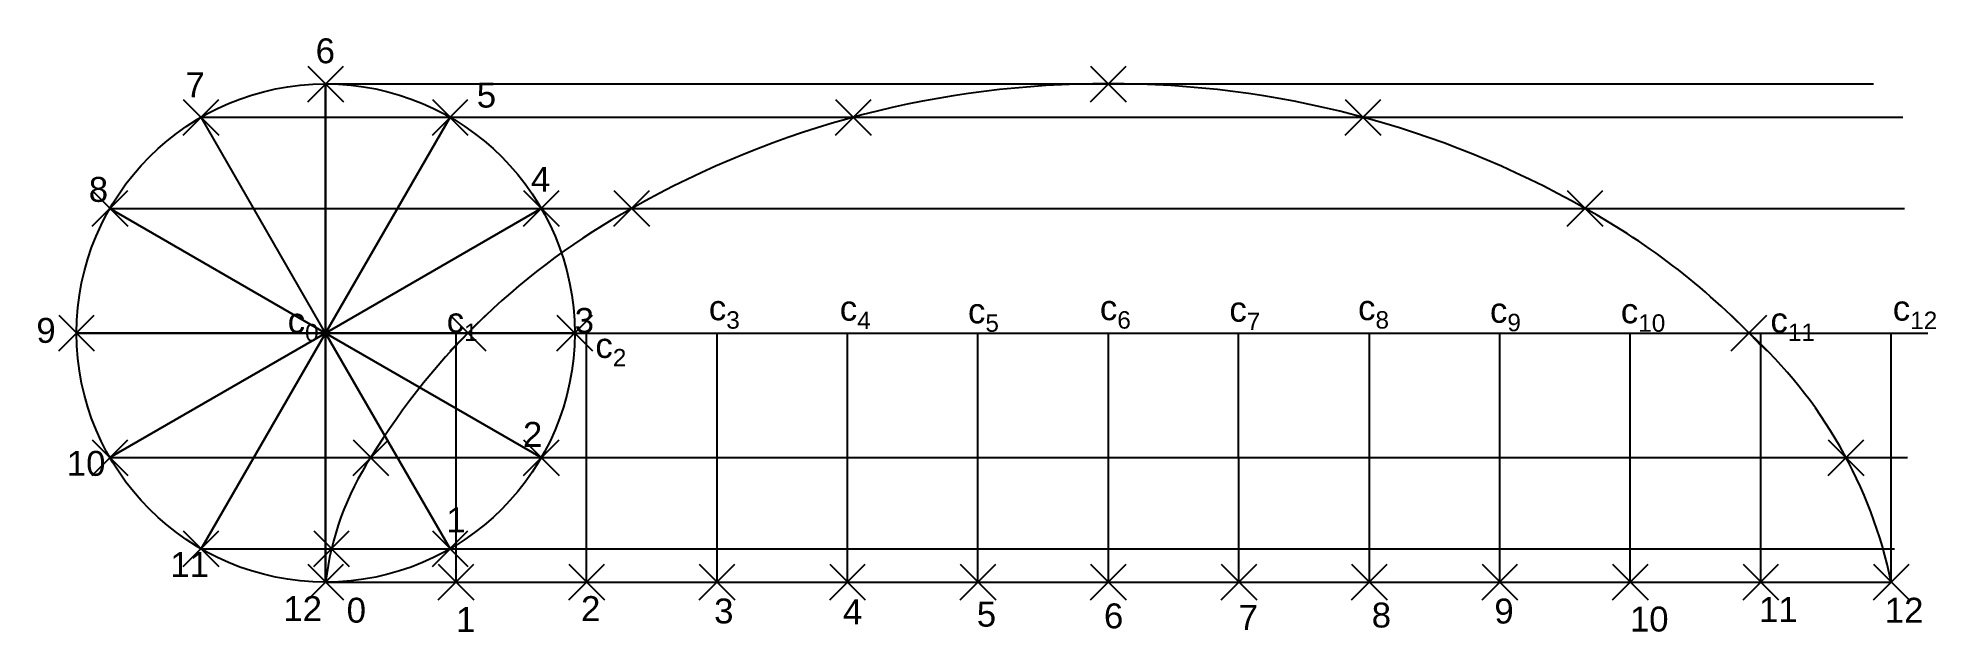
# Model space of a CAD drawing. Header units: millimetres. Extents: x 199 to 733, y 117 to 284.
import ezdxf

# ---------------------------------------------------------------- set-up
doc = ezdxf.new("R2010")
doc.units = ezdxf.units.MM
doc.header["$PDMODE"] = 3
doc.header["$PDSIZE"] = 5
doc.styles.get("Standard").update_dxf_attribs({"font": 'arial.ttf'})

msp = doc.modelspace()

# ---------------------------------------------------------------- linework, layer by layer
for p, q in [((279.93, 200.74), (279.93, 270.74)), ((279.93, 270.74), (279.93, 200.74)), ((279.93, 270.74), (714.93, 270.74)), ((279.93, 200.74), (244.93, 261.37)), ((244.93, 261.37), (723.16, 261.37)), ((279.93, 200.74), (314.93, 261.37)), ((314.93, 261.37), (279.93, 200.74)), ((279.93, 200.74), (219.31, 235.74)), ((219.31, 235.74), (279.93, 200.74)), ((219.31, 235.74), (723.63, 235.74)), ((279.93, 200.74), (340.55, 235.74)), ((340.55, 235.74), (279.93, 200.74)), ((279.93, 200.74), (209.93, 200.74)), ((209.93, 200.74), (279.93, 200.74)), ((209.93, 200.74), (730.19, 200.74)), ((279.93, 200.74), (219.31, 165.74)), ((219.31, 165.74), (279.93, 200.74)), ((279.93, 200.74), (244.93, 140.12)), ((244.93, 140.12), (279.93, 200.74)), ((279.93, 200.74), (349.93, 200.74)), ((349.93, 200.74), (279.93, 200.74)), ((279.93, 200.74), (340.55, 165.74)), ((340.55, 165.74), (279.93, 200.74)), ((279.93, 200.74), (314.93, 140.12)), ((314.93, 140.12), (279.93, 200.74)), ((279.93, 200.74), (279.93, 130.74)), ((279.93, 130.74), (279.93, 200.74)), ((316.6, 130.74), (316.6, 200.74)), ((353.27, 130.74), (353.27, 200.74)), ((389.93, 130.74), (389.93, 200.74)), ((426.6, 130.74), (426.6, 200.74)), ((463.27, 130.74), (463.27, 200.74)), ((499.93, 130.74), (499.93, 200.74)), ((536.6, 130.74), (536.49, 200.74)), ((573.27, 130.74), (573.27, 200.74)), ((609.93, 130.74), (609.93, 200.74)), ((646.6, 130.74), (646.6, 200.74)), ((683.27, 130.74), (683.27, 200.74)), ((719.93, 130.74), (719.93, 200.74)), ((219.31, 165.74), (724.51, 165.74)), ((244.93, 140.12), (720.84, 140.12)), ((279.93, 130.74), (719.93, 130.74)), ((353.27, 130.74), (423.42, 130.74))]:
    msp.add_line(p, q)
msp.add_circle((279.93, 200.74), 70)
for centre, radius, start, end in [((498.71, 1.6), 269.15, 89.7389, 119.547), ((500.95, 0.8), 269.95, 60.4979, 90.2161), ((461.61, 62.14), 198.2, 118.8497, 148.4858), ((538.25, 62.14), 198.2, 42.9753, 61.1503), ((592.1, 104.13), 130.58, 11.7628, 47.727), ((360.65, 121.24), 81.28, 146.7972, 173.282)]:
    msp.add_arc(centre, radius, start, end)
for p in [(279.93, 270.74), (499.93, 270.74), (244.93, 261.37), (314.93, 261.37), (428.27, 261.37), (571.49, 261.37), (219.31, 235.74), (340.55, 235.74), (365.98, 235.74), (633.89, 235.74), (209.93, 200.74), (319.93, 200.74), (349.93, 200.74), (679.93, 200.74), (219.31, 165.74), (292.64, 165.74), (340.55, 165.74), (707.22, 165.74), (244.93, 140.12), (281.6, 140.12), (314.93, 140.12), (279.93, 130.74), (316.6, 130.74), (353.27, 130.74), (389.93, 130.74), (426.6, 130.74), (463.27, 130.74), (499.93, 130.74), (536.6, 130.74), (573.27, 130.74), (609.93, 130.74), (646.6, 130.74), (683.27, 130.74), (719.93, 130.74)]:
    msp.add_point(p)

# ---------------------------------------------------------------- texts
at = {"char_height": 7, "attachment_point": 1}
for s, insert in [('6', (277.13, 283.54)), ('7', (240.55, 274)), ('5', (322.41, 271.09)), ('4', (337.62, 247.42)), ('8', (213.37, 244.59)), ('\\A1;c{\\H0.7x;\\S^ 3;}', (387.64, 211.33)), ('\\A1;c{\\H0.7x;\\S^ 4;}', (424.44, 211.2)), ('\\A1;c{\\H0.7x;\\S^ 5;}', (460.46, 210.46)), ('\\A1;c{\\H0.7x;\\S^ 6;}', (497.53, 211.35)), ('\\A1;c{\\H0.7x;\\S^ 7;}', (533.92, 210.92)), ('\\A1;c{\\H0.7x;\\S^ 8;}', (570.09, 211.36)), ('\\A1;c{\\H0.7x;\\S^ 9;}', (607.16, 210.62)), ('\\A1;c{\\H0.7x;\\S^ 10;}', (643.93, 210.47)), ('\\A1;c{\\H0.7x;\\S^ 12;}', (720.36, 211.22)), ('9', (198.64, 204.98)), ('\\A1;c{\\H0.7x;\\S^ 0;}', (269.27, 207.77)), ('\\A1;c{\\H0.7x;\\S^ 1;}', (313.96, 207.86)), ('3', (349.93, 207.77)), ('\\A1;c{\\H0.7x;\\S^ 11;}', (685.98, 207.86)), ('\\A1;c{\\H0.7x;\\S^ 2;}', (355.75, 200.74)), ('2', (335.39, 175.75)), ('10', (207.2, 167.61)), ('1', (313.84, 151.71)), ('11', (236.28, 139.18)), ('12', (268.05, 126.8)), ('0', (285.85, 126.35)), ('1', (316.6, 123.72)), ('2', (351.72, 126.8)), ('3', (389.12, 126.13)), ('4', (425.31, 125.9)), ('5', (462.93, 125.23)), ('6', (498.67, 124.76)), ('7', (536.52, 124.31)), ('8', (573.92, 124.99)), ('9', (608.39, 126.11)), ('10', (646.47, 123.86)), ('11', (682.74, 126.56)), ('12', (718.11, 126.34))]:
    msp.add_mtext_dynamic_manual_height_columns(s, width=2.4857, gutter_width=12.5, heights=[0], dxfattribs=dict(at, insert=insert))

doc.saveas('drawing.dxf')
